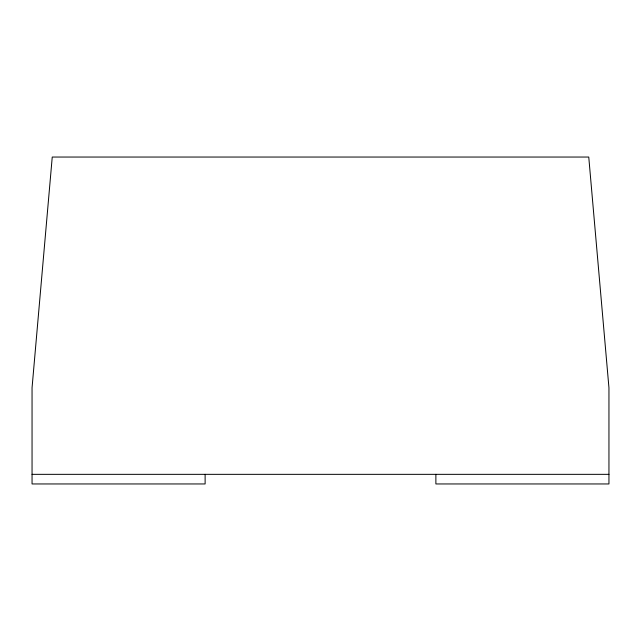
<?xml version="1.0" encoding="UTF-8"?>
<svg xmlns="http://www.w3.org/2000/svg" width="641" height="641" viewBox="0 0 641 641"><rect width="100%" height="100%" fill="white"/><g stroke="black" fill="none" stroke-linecap="round" stroke-linejoin="round"><path stroke-width="0.96" d="M32.05 474.34L608.95 474.34M435.88 474.34L435.88 483.955L608.95 483.955L608.95 387.805L588.759 157.045L52.242 157.045L32.05 387.805L32.05 483.955L205.12 483.955L205.12 474.34"/></g></svg>
